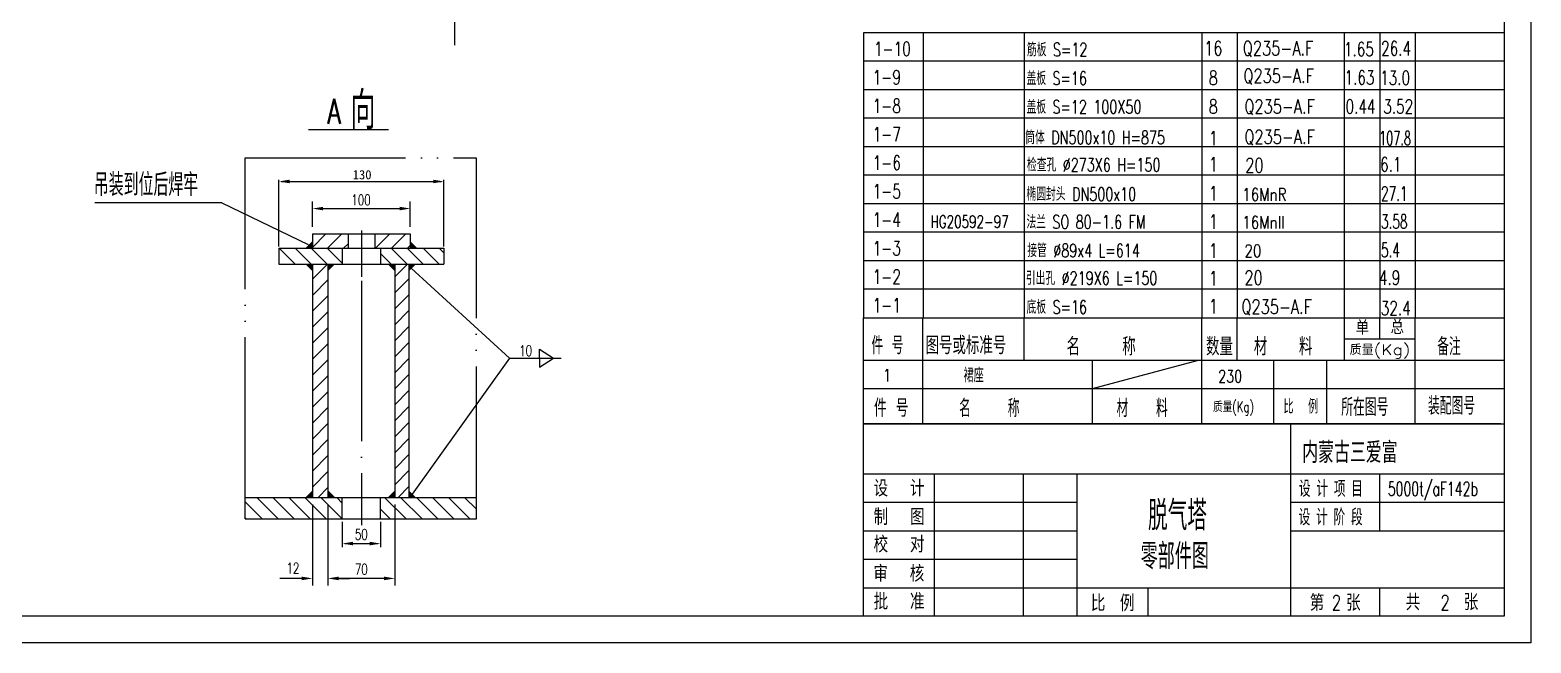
# Model space of a CAD drawing. Extents: x 20656 to 35402, y 221 to 10388.
# Drawn here: x 32029 to 35402, y 221 to 1598 of the extents above; entities that cross this region are included whole.
import ezdxf
from ezdxf.enums import TextEntityAlignment as Align

# ---------------------------------------------------------------- set-up
doc = ezdxf.new("R2010")
doc.units = 0
doc.header["$LTSCALE"] = 12
for name, pattern in [('ACAD_ISO10W100', [18.5, 12, -3, 0.5, -3]), ('DASHDOT-M', [36, 30, -3, 0, -3]), ('DIVIDE-M', [39, 30, -3, 0, -3, 0, -3])]:
    doc.linetypes.add(name, pattern=pattern)
doc.layers.get('0').update_dxf_attribs({"linetype": 'CONTINUOUS'})
for name, color, linetype in [('点划线', 1, 'ACAD_ISO10W100'), ('粗实线', 4, 'CONTINUOUS'), ('细实线', 7, 'CONTINUOUS')]:
    doc.layers.add(name, color=color, linetype=linetype)
doc.styles.add('HZ', font='romans.shx', dxfattribs={"width": 0.7, "height": 48, "bigfont": 'HLFSD.shx'})
doc.styles.add('ROMANS', font='ROMANS', dxfattribs={"width": 0.7, "height": 6})
doc.styles.add('STYLE1', font='', dxfattribs={"width": 0.7})
doc.styles.get('STYLE1').set_extended_font_data('SimSun')

# ---------------------------------------------------------------- blocks, each defined once
blk = doc.blocks.new('BIG')
at = {"layer": '粗实线', "color": 4, "linetype": 'Continuous'}
for p, q in [((0, 54), (180, 54)), ((0, 0), (0, 54)), ((120, 0), (120, 54)), ((0, 40), (180, 40)), ((20, 0), (20, 40)), ((45, 0), (45, 40)), ((60, 0), (60, 40))]:
    blk.add_line(p, q, dxfattribs=at)
at = {"layer": '细实线', "color": 7, "linetype": 'Continuous'}
for p, q in [((145, 24), (145, 40)), ((0, 32), (60, 32)), ((120, 32), (180, 32)), ((0, 24), (60, 24)), ((120, 24), (180, 24)), ((0, 16), (60, 16)), ((0, 8), (180, 8)), ((80, 0), (80, 8)), ((145, 0), (145, 8))]:
    blk.add_line(p, q, dxfattribs=at)
at = {"color": 7, "linetype": 'Continuous', "style": 'STYLE1', "width": 0.75}
for s, p in [('设   计', (10, 36.12)), ('制   图', (10, 28.12)), ('校   对', (10, 20.42)), ('审   核', (9.94, 12.22)), ('批   准', (10, 4.35)), ('比  例', (70, 3.91)), ('第   张', (132.5, 4.03)), ('共      张', (162.5, 4.15))]:
    blk.add_text(s, height=4, dxfattribs=at).set_placement(p, align=Align.MIDDLE)
at = {"color": 7, "linetype": 'Continuous', "style": 'STYLE1', "width": 0.6}
for s, p in [('设 计 项 目', (122.31, 33.94)), ('设 计 阶 段', (122.23, 25.96))]:
    blk.add_text(s, height=4, dxfattribs=at).set_placement(p)

msp = doc.modelspace()

# ---------------------------------------------------------------- linework, layer by layer
for p, q in [((35341.8, 1592), (33901.8, 1592)), ((35341.8, 1528), (33901.8, 1528)), ((35341.8, 1464), (33901.8, 1464)), ((35341.8, 1400), (33901.8, 1400)), ((35341.8, 1336), (33901.8, 1336)), ((32588.2, 1112.2), (32588.2, 1262)), ((32594.2, 1258), (32953.1, 1258)), ((32959.1, 1112.2), (32959.1, 1262)), ((35341.8, 1272), (33901.8, 1272)), ((35341.8, 1208), (33901.8, 1208)), ((32663.6, 1110), (32693.8, 1140.2)), ((32697.7, 1108.2), (32729.7, 1140.2)), ((32733.6, 1108.2), (32743.6, 1118.2)), ((32805.5, 1108.2), (32837.5, 1140.2)), ((32841.4, 1108.2), (32873.4, 1140.2)), ((32877.3, 1108.2), (32883.6, 1114.5)), ((35341.8, 1144), (33901.8, 1144)), ((32625.2, 1072.2), (32589.2, 1108.2)), ((32661.1, 1072.2), (32625.1, 1108.2)), ((32697.1, 1072.2), (32661.1, 1108.2)), ((32730.6, 1074.5), (32697, 1108.2)), ((32840.7, 1072.2), (32816.6, 1096.3)), ((32876.7, 1072.2), (32840.7, 1108.2)), ((32912.6, 1072.2), (32876.6, 1108.2)), ((32948.5, 1072.2), (32912.5, 1108.2)), ((32959.1, 1097.5), (32948.4, 1108.2)), ((35341.8, 1080), (33901.8, 1080)), ((32589.3, 1072.2), (32588.2, 1073.3)), ((32663.6, 1038.2), (32697.6, 1072.2)), ((32848.6, 1043.6), (32877.2, 1072.2)), ((33106.1, 861), (32885.5, 1063.5)), ((32663.6, 1002.2), (32698.6, 1037.2)), ((32848.6, 1007.6), (32880.6, 1039.6)), ((35341.8, 1016), (33901.8, 1016)), ((32663.6, 966.3), (32698.6, 1001.3)), ((32848.6, 971.7), (32880.6, 1003.7)), ((32663.6, 930.4), (32698.6, 965.4)), ((32848.6, 935.8), (32880.6, 967.8)), ((32663.6, 894.5), (32698.6, 929.5)), ((32848.6, 899.9), (32880.6, 931.9)), ((32663.6, 858.6), (32698.6, 893.6)), ((32848.6, 864), (32880.6, 896)), ((33174.1, 881.3), (33205, 861)), ((33174.1, 861), (33174.1, 881.3)), ((34982.7, 904.2), (35141.8, 904.2)), ((32663.6, 822.6), (32698.6, 857.6)), ((32848.6, 828), (32880.6, 860)), ((33106.1, 861), (32887.9, 555.4)), ((33174.1, 840.6), (33205, 861)), ((33174.1, 861), (33174.1, 840.6)), ((32663.6, 786.7), (32698.6, 821.7)), ((32848.6, 792.1), (32880.6, 824.1)), ((32663.6, 750.8), (32698.6, 785.8)), ((32848.6, 756.2), (32880.6, 788.2)), ((32663.6, 714.9), (32698.6, 749.9)), ((32848.6, 720.3), (32880.6, 752.3)), ((32663.6, 679), (32698.6, 714)), ((32848.6, 684.3), (32880.6, 716.3)), ((32663.6, 643), (32698.6, 678)), ((32848.6, 648.4), (32880.6, 680.4)), ((32663.6, 607.1), (32698.6, 642.1)), ((32848.6, 612.5), (32880.6, 644.5)), ((32848.6, 576.6), (32880.6, 608.6)), ((32663.6, 571.2), (32698.6, 606.2)), ((32586.6, 500.2), (32538.6, 548.2)), ((32622.5, 500.2), (32574.5, 548.2)), ((32658.4, 500.2), (32610.4, 548.2)), ((32694.3, 500.2), (32646.3, 548.2)), ((32676.5, 548.2), (32698.6, 570.3)), ((32730.2, 500.2), (32682.2, 548.2)), ((32730.6, 535.7), (32718.2, 548.2)), ((32873.9, 500.2), (32825.9, 548.2)), ((32856.1, 548.2), (32880.6, 572.7)), ((32909.9, 500.2), (32861.9, 548.2)), ((32945.8, 500.2), (32897.8, 548.2)), ((32981.7, 500.2), (32933.7, 548.2)), ((33017.6, 500.2), (32969.6, 548.2)), ((33032, 521.7), (33005.5, 548.2)), ((32550.6, 500.2), (32512.5, 538.3)), ((32838, 500.2), (32816.6, 521.6)), ((32514.7, 500.2), (32512.5, 502.4)), ((32730.6, 493.3), (32730.6, 436.5)), ((32816.6, 493.3), (32816.6, 436.5)), ((32736.6, 444.6), (32810.6, 444.6))]:
    msp.add_line(p, q)
at = {"color": 4}
for p, q in [((33901.8, 1592), (33901.8, 1528)), ((34035.8, 1592), (34035.8, 1528)), ((34262.8, 1592), (34262.8, 1528)), ((34661.8, 1592), (34661.8, 1528)), ((34741.8, 1592), (34741.8, 1528)), ((34981.8, 1592), (34981.8, 1528)), ((35061.8, 1592), (35061.8, 1336)), ((35141.8, 1592), (35141.8, 1528)), ((33901.8, 1528), (33901.8, 1464)), ((34035.8, 1528), (34035.8, 1464)), ((34262.8, 1528), (34262.8, 1464)), ((34661.8, 1528), (34661.8, 1464)), ((34741.8, 1528), (34741.8, 1464)), ((34981.8, 1528), (34981.8, 1464)), ((35141.8, 1528), (35141.8, 1464)), ((33901.8, 1464), (33901.8, 1400)), ((34035.8, 1464), (34035.8, 1400)), ((34262.8, 1464), (34262.8, 1400)), ((34661.8, 1464), (34661.8, 1400)), ((34741.8, 1464), (34741.8, 1400)), ((34981.8, 1464), (34981.8, 1400)), ((35141.8, 1464), (35141.8, 1400)), ((33901.8, 1400), (33901.8, 1336)), ((34035.8, 1400), (34035.8, 1336)), ((34262.8, 1400), (34262.8, 1336)), ((34661.8, 1400), (34661.8, 1336)), ((34741.8, 1400), (34741.8, 1336)), ((34981.8, 1400), (34981.8, 1336)), ((35141.8, 1400), (35141.8, 1336)), ((33901.8, 1336), (33901.8, 1272)), ((34035.8, 1336), (34035.8, 1272)), ((34262.8, 1336), (34262.8, 1272)), ((34661.8, 1336), (34661.8, 1272)), ((34741.8, 1336), (34741.8, 1272)), ((34981.8, 1336), (34981.8, 1272)), ((35061.8, 1336), (35061.8, 1272)), ((35141.8, 1336), (35141.8, 1272)), ((33901.8, 1272), (33901.8, 1208)), ((34035.8, 1272), (34035.8, 1208)), ((34262.8, 1272), (34262.8, 1208)), ((34661.8, 1272), (34661.8, 1208)), ((34741.8, 1272), (34741.8, 1208)), ((34981.8, 1272), (34981.8, 1208)), ((35061.8, 1272), (35061.8, 1208)), ((35141.8, 1272), (35141.8, 1208)), ((33901.8, 1208), (33901.8, 1144)), ((34035.8, 1208), (34035.8, 1144)), ((34262.8, 1208), (34262.8, 1144)), ((34661.8, 1208), (34661.8, 1144)), ((34741.8, 1208), (34741.8, 1144)), ((34981.8, 1208), (34981.8, 1144)), ((35061.8, 1208), (35061.8, 1144)), ((35141.8, 1208), (35141.8, 1144)), ((33901.8, 1144), (33901.8, 1080)), ((34035.8, 1144), (34035.8, 1080)), ((34262.8, 1144), (34262.8, 1080)), ((34661.8, 1144), (34661.8, 1080)), ((34741.8, 1144), (34741.8, 1080)), ((34981.8, 1144), (34981.8, 1080)), ((35061.8, 1144), (35061.8, 1080)), ((35141.8, 1144), (35141.8, 1080)), ((33901.8, 1080), (33901.8, 1016)), ((34035.8, 1080), (34035.8, 1016)), ((34262.8, 1080), (34262.8, 1016)), ((34661.8, 1080), (34661.8, 1016)), ((34741.8, 1080), (34741.8, 1016)), ((34981.8, 1080), (34981.8, 1016)), ((35061.8, 1080), (35061.8, 1016)), ((35141.8, 1080), (35141.8, 1016)), ((33901.8, 1016), (33901.8, 952)), ((34035.8, 1016), (34035.8, 952)), ((34262.8, 1016), (34262.8, 952)), ((34661.8, 1016), (34661.8, 952)), ((34741.8, 1016), (34741.8, 952)), ((34981.8, 1016), (34981.8, 952)), ((35061.8, 1016), (35061.8, 952)), ((35141.8, 1016), (35141.8, 952)), ((34034.9, 856.5), (34034.9, 952)), ((34262.8, 856.5), (34262.8, 952)), ((34661.8, 856.5), (34661.8, 952)), ((34741.3, 856.5), (34741.3, 952)), ((34982.7, 856.5), (34982.7, 952)), ((35062.2, 904.2), (35062.2, 952)), ((35141.8, 856.5), (35141.8, 952))]:
    msp.add_line(p, q, dxfattribs=at)
at = {"color": 3, "linetype": 'DIVIDE-M'}
for p, q in [((32512.5, 548.2), (32512.5, 1310.8)), ((32512.5, 1310.8), (33031.3, 1310.8)), ((33031.3, 1310.8), (33031.3, 549.3))]:
    msp.add_line(p, q, dxfattribs=at)
at = {"color": 7, "linetype": 'Continuous'}
for p, q in [((32460, 1210.2), (32653.8, 1116.1)), ((32663.6, 1156.2), (32663.6, 1213.1)), ((32687.6, 1197.1), (32859.6, 1197.1)), ((32883.6, 1156.2), (32883.6, 1213.1)), ((33901.8, 952), (35341.6, 952)), ((33106.1, 861), (33222.2, 861)), ((33901.8, 856.5), (35341.8, 856.5)), ((34416.2, 792.8), (34654.9, 856.5)), ((33901.8, 792.8), (35341.8, 792.8)), ((35333.8, 713.3), (33901.8, 713.3)), ((32663.6, 532.2), (32663.6, 350.3)), ((32698.6, 532.2), (32698.6, 350.3)), ((32848.6, 532.2), (32848.6, 350.3)), ((32698.6, 484.2), (32698.6, 350.3)), ((32754.6, 444.6), (32778.6, 444.6)), ((32615.6, 366.3), (32590.1, 366.3)), ((32639.6, 366.3), (32615.6, 366.3)), ((32722.6, 366.3), (32746.6, 366.3)), ((32824.6, 366.3), (32722.6, 366.3))]:
    msp.add_line(p, q, dxfattribs=at)
at = {"color": 1, "linetype": 'DASHDOT-M'}
for p, q in [((32773.6, 1148), (32773.6, 1043.9)), ((32773.6, 1034.6), (32773.6, 485.9))]:
    msp.add_line(p, q, dxfattribs=at)
at = {"color": 4, "linetype": 'Continuous'}
for p, q in [((32663.6, 1140.2), (32883.6, 1140.2)), ((32663.6, 1140.2), (32663.6, 1108.2)), ((32743.6, 1140.2), (32743.6, 1108.2)), ((32803.6, 1140.2), (32803.6, 1108.2)), ((32883.6, 1140.2), (32883.6, 1108.2)), ((32588.2, 1108.2), (32959.2, 1108.2)), ((32588.2, 1108.2), (32588.2, 1072.2)), ((32730.6, 1108.2), (32730.6, 1072.2)), ((32816.6, 1108.2), (32816.6, 1072.2)), ((32959.1, 1108.2), (32959.1, 1072.2)), ((32588.2, 1072.2), (32959.2, 1072.2)), ((32663.6, 1072.2), (32663.6, 548.2)), ((32698.6, 1072.2), (32698.6, 548.2)), ((32848.6, 1072.2), (32848.6, 548.2)), ((32880.6, 1072.2), (32880.6, 548.2)), ((33901.8, 856.5), (33901.8, 952)), ((34034.9, 856.5), (34034.9, 952)), ((34262.8, 856.5), (34262.8, 952)), ((34661.8, 856.5), (34661.8, 952)), ((34741.3, 856.5), (34741.3, 952)), ((34982.7, 856.5), (34982.7, 952)), ((35062.2, 904.2), (35062.2, 952)), ((35141.8, 856.5), (35141.8, 952)), ((33901.8, 713.3), (33901.8, 856.5)), ((34034.9, 713.3), (34034.9, 856.5)), ((34416.2, 713.3), (34416.2, 856.5)), ((34416.2, 713.3), (34416.2, 856.5)), ((34661.8, 713.3), (34661.8, 856.5)), ((34661.8, 713.3), (34661.8, 856.5)), ((34823.5, 856.5), (34823.5, 713.3)), ((34823.5, 856.5), (34823.5, 713.3)), ((34942.9, 713.3), (34942.9, 856.5)), ((34942.9, 713.3), (34942.9, 856.5)), ((35141.8, 713.3), (35141.8, 856.5)), ((35141.8, 713.3), (35141.8, 856.5)), ((32512.5, 548.2), (33032, 548.2)), ((32512.5, 500.2), (32512.5, 548.2)), ((32730.6, 500.2), (32730.6, 548.2)), ((32816.6, 500.2), (32816.6, 548.2)), ((33032, 500.2), (33032, 548.2)), ((32512.5, 500.2), (33032, 500.2))]:
    msp.add_line(p, q, dxfattribs=at)
for points in [[(32612.2, 1262), (32612.2, 1254), (32588.2, 1258)], [(32935.1, 1262), (32935.1, 1254), (32959.1, 1258)]]:
    msp.add_solid(points)
at = {"color": 7, "linetype": 'Continuous'}
for points in [[(32687.6, 1201.1), (32687.6, 1193.1), (32663.6, 1197.1)], [(32859.6, 1201.1), (32859.6, 1193.1), (32883.6, 1197.1)], [(32663.6, 1108.2), (32647.6, 1108.2), (32663.6, 1124.2)], [(32883.6, 1108.2), (32883.6, 1124.2), (32899.6, 1108.2)], [(32663.6, 1072.2), (32647.6, 1072.2), (32663.6, 1056.2)], [(32698.6, 1072.2), (32714.6, 1072.2), (32698.6, 1056.2)], [(32848.6, 1072.2), (32832.6, 1072.2), (32848.6, 1056.2)], [(32880.6, 1072.2), (32896.6, 1072.2), (32880.6, 1056.2)], [(32663.6, 548.2), (32663.6, 564.2), (32647.6, 548.2)], [(32698.6, 548.2), (32698.6, 564.2), (32714.6, 548.2)], [(32848.6, 548.2), (32832.6, 548.2), (32848.6, 564.2)], [(32880.6, 548.2), (32880.6, 564.2), (32896.6, 548.2)], [(32754.6, 448.6), (32754.6, 440.6), (32730.6, 444.6)], [(32754.6, 448.6), (32754.6, 440.6), (32730.6, 444.6)], [(32792.6, 448.6), (32792.6, 440.6), (32816.6, 444.6)], [(32639.6, 370.3), (32639.6, 362.3), (32663.6, 366.3)], [(32722.6, 370.3), (32722.6, 362.3), (32698.6, 366.3)], [(32722.6, 370.3), (32722.6, 362.3), (32698.6, 366.3)], [(32824.6, 370.3), (32824.6, 362.3), (32848.6, 366.3)]]:
    msp.add_solid(points, dxfattribs=at)
at = {"layer": '点划线', "color": 1, "linetype": 'ACAD_ISO10W100'}
msp.add_line((32983.2, 2340.5), (32983.2, 1564), dxfattribs=at)
at = {"layer": '粗实线', "color": 4, "linetype": 'Continuous'}
for p, q in [((35341.8, 10241.3), (35341.8, 281.3)), ((33901.8, 713.3), (35341.8, 713.3)), ((35341.8, 281.3), (28573.8, 281.3))]:
    msp.add_line(p, q, dxfattribs=at)
at = {"layer": '细实线', "color": 7, "linetype": 'Continuous'}
for p, q in [((35401.8, 10301.3), (35401.8, 221.3)), ((32460, 1210.2), (32174.8, 1210.2)), ((35401.8, 221.3), (28273.8, 221.3))]:
    msp.add_line(p, q, dxfattribs=at)
at = {"layer": '细实线'}
msp.add_line((32655, 1374.6), (32834.8, 1374.6), dxfattribs=at)

# ---------------------------------------------------------------- block references
at = {"layer": '粗实线', "color": 4, "linetype": 'Continuous', "xscale": 8, "yscale": 8, "zscale": 8}
msp.add_blockref('BIG', (33901.8, 281.3), dxfattribs=at)

# ---------------------------------------------------------------- texts
at = {"color": 7, "linetype": 'Continuous', "style": 'HZ'}
for s, height, width, p in [('筋板 S=12', 30, 0.7, (34269, 1539.1)), ('16', 32, 0.75, (34667.4, 1541.3)), ('Q235-A.F', 32, 0.75, (34754.2, 1541.3)), ('1.65', 32, 0.7, (34981.5, 1539.1)), ('26.4', 32, 0.7, (35065.1, 1540.9)), ('盖板 S=16', 30, 0.7, (34268.1, 1474.8)), ('8', 32, 0.75, (34677.6, 1474.8)), ('Q235-A.F', 32, 0.75, (34755.6, 1479.2)), ('1.63', 32, 0.7, (34982.9, 1475.6)), ('13.0', 32, 0.7, (35062.9, 1474.8)), ('盖板 S=12 100X50', 30, 0.7, (34268.1, 1410.4)), ('8', 32, 0.75, (34677.6, 1410.4)), ('Q235-A.F', 32, 0.75, (34757.8, 1410.4)), ('0.44', 32, 0.7, (34985.2, 1410.4)), ('3.52', 32, 0.7, (35069.8, 1410.4)), ('筒体 DN500x10 H=875', 30, 0.7, (34265.3, 1341.7)), ('1', 32, 0.75, (34677.6, 1339.2)), ('Q235-A.F', 32, 0.75, (34757.8, 1342.3)), ('107.8', 32, 0.58, (35060.6, 1339.2)), ('检查孔 %%C273X6 H=150', 30, 0.7, (34269.1, 1280.4)), ('1', 32, 0.75, (34678, 1280.3)), ('20', 32, 0.75, (34759.8, 1278.2)), ('6.1', 32, 0.7, (35062.8, 1280.3)), ('1', 32, 0.75, (34677.6, 1215.4)), ('1', 32, 0.75, (34678, 1151.5)), ('1', 32, 0.75, (34677.6, 1086.7)), ('引出孔 %%C219X6 L=150', 30, 0.7, (34266.6, 1025.7)), ('1', 32, 0.75, (34678, 1024.4)), ('20', 32, 0.75, (34757.8, 1025.7)), ('4.9', 32, 0.7, (35060.1, 1025.7)), ('底板 S=16 ', 30, 0.7, (34268.2, 960.8)), ('1', 32, 0.75, (34678, 961.7)), ('Q235-A.F', 32, 0.75, (34751.1, 960.6)), ('32.4', 32, 0.7, (35064.2, 957.3)), ('备注', 39.78, 0.7, (35191.1, 867.2)), ('1', 27.8, 0.7, (33946.5, 808.8)), ('裙座', 31.82, 0.75, (34126.7, 806.9)), ('230', 27.85, 0.75, (34699, 806.4)), ('件 号', 39.78, 0.75, (33925.6, 729.2))]:
    msp.add_text(s, height=height, dxfattribs=dict(at, width=width)).set_placement(p)
msp.add_text('130', height=20.8).set_placement((32754.1, 1262.8))
at = {"color": 7, "linetype": 'Continuous', "style": 'HZ', "width": 0.7}
for s, p in [('100', (32772.8, 1216.5)), ('10', (33142.8, 877.7)), ('50', (32773.6, 465.3)), ('70', (32773.6, 387))]:
    msp.add_text(s, height=24, dxfattribs=at).set_placement(p, align=Align.MIDDLE_CENTER)
at = {"style": 'HZ'}
for s, p in [('单', (35008, 913.6)), ('总', (35086.3, 914.8))]:
    msp.add_text(s, height=31.8, dxfattribs=at).set_placement(p)
for s, height, width, p in [('件 号', 39.78, 0.7, (33919.8, 869.9)), ('图号或标准号', 39.78, 0.8, (34041.3, 869.9)), ('名    称', 39.78, 0.8, (34358.3, 867.2)), ('数量', 39.78, 0.8, (34671.5, 867.2)), ('材   料', 39.78, 0.8, (34779, 867.2)), ('装配图号', 39.78, 0.7, (35170.4, 734.1)), ('名    称', 39.78, 0.7, (34116.7, 728.6)), ('材   料', 39.78, 0.7, (34470.5, 728.6)), ('质量(Kg)', 23.87, 0.7, (34687.3, 739.9)), ('所在图号', 39.78, 0.7, (34975.5, 731.3)), ('脱气塔', 66.36, 0.7, (34541.3, 474.4)), ('零部件图', 57.6, 0.7, (34524.8, 387.2))]:
    msp.add_text(s, height=height, dxfattribs=dict(at, width=width)).set_placement(p)
at = {"style": 'HZ', "width": 1.086631}
msp.add_text('质量(Kg)', height=23.87, dxfattribs=at).set_placement((34994.3, 868.2), (35130.9, 868.2), align=Align.FIT)
at = {"color": 7, "linetype": 'Continuous', "style": 'HZ'}
for s, height, width, p in [('比  例', 31.82, 0.75, (34884.6, 754)), ('12', 24, 0.7, (32619.8, 389.4))]:
    msp.add_text(s, height=height, dxfattribs=dict(at, width=width)).set_placement(p, align=Align.MIDDLE)
at = {"style": 'HZ', "width": 0.7}
for p in [(34964.6, 295.3), (35208.8, 295.3)]:
    msp.add_text('2', height=33.6, dxfattribs=at).set_placement(p, align=Align.CENTER)
at = {"layer": '细实线', "color": 7, "linetype": 'Continuous', "width": 0.7}
for s, height, style, p in [('1-10', 32, 'HZ', (33966.8, 1540)), ('1-9', 32, 'HZ', (33954.3, 1476)), ('A', 56, 'ROMANS', (32712.3, 1387.3)), ('1-8', 32, 'HZ', (33954.3, 1412)), ('1-7', 32, 'HZ', (33954.3, 1348)), ('1-6', 32, 'HZ', (33954.3, 1284)), ('1-5', 32, 'HZ', (33954.3, 1220)), ('1-4', 32, 'HZ', (33954.3, 1156)), ('1-3', 32, 'HZ', (33954.3, 1092)), ('1-2', 32, 'HZ', (33954.3, 1028)), ('1-1', 32, 'HZ', (33954.3, 964))]:
    msp.add_text(s, height=height, dxfattribs=dict(at, style=style)).set_placement(p, align=Align.CENTER)
at = {"layer": '细实线', "color": 7, "linetype": 'Continuous', "style": 'HZ', "width": 0.7}
for s, height, p in [('向', 84, (32749.2, 1375.6)), ('吊装到位后焊牢', 50.4, (32172.4, 1225.6))]:
    msp.add_text(s, height=height, dxfattribs=at).set_placement(p)
at = {"layer": '细实线', "color": 7, "style": 'HZ'}
for s, height, width, p in [('椭圆封头 DN500x10', 30, 0.7, (34268, 1214.7)), ('16MnR', 28, 0.8, (34752.8, 1214.7)), ('27.1', 32, 0.62, (35064.8, 1214.7)), ('HG20592-97', 28, 0.7, (34052.6, 1153.7)), ('法兰 SO 80-1.6 FM', 30, 0.7, (34268, 1152)), ('3.58', 32, 0.62, (35064.8, 1152)), ('16MnII', 28, 0.8, (34752.8, 1152)), ('接管 %%c89x4 L=614', 30, 0.7, (34269.9, 1088)), ('20', 28, 0.8, (34757.8, 1088)), ('5.4', 32, 0.62, (35064.8, 1088)), ('内蒙古三爱富', 47.04, 0.8, (34887.6, 625.7)), ('5000t/aF142b', 31.611, 0.65, (35080, 551.5))]:
    msp.add_text(s, height=height, dxfattribs=dict(at, width=width)).set_placement(p)

doc.saveas('drawing.dxf')
